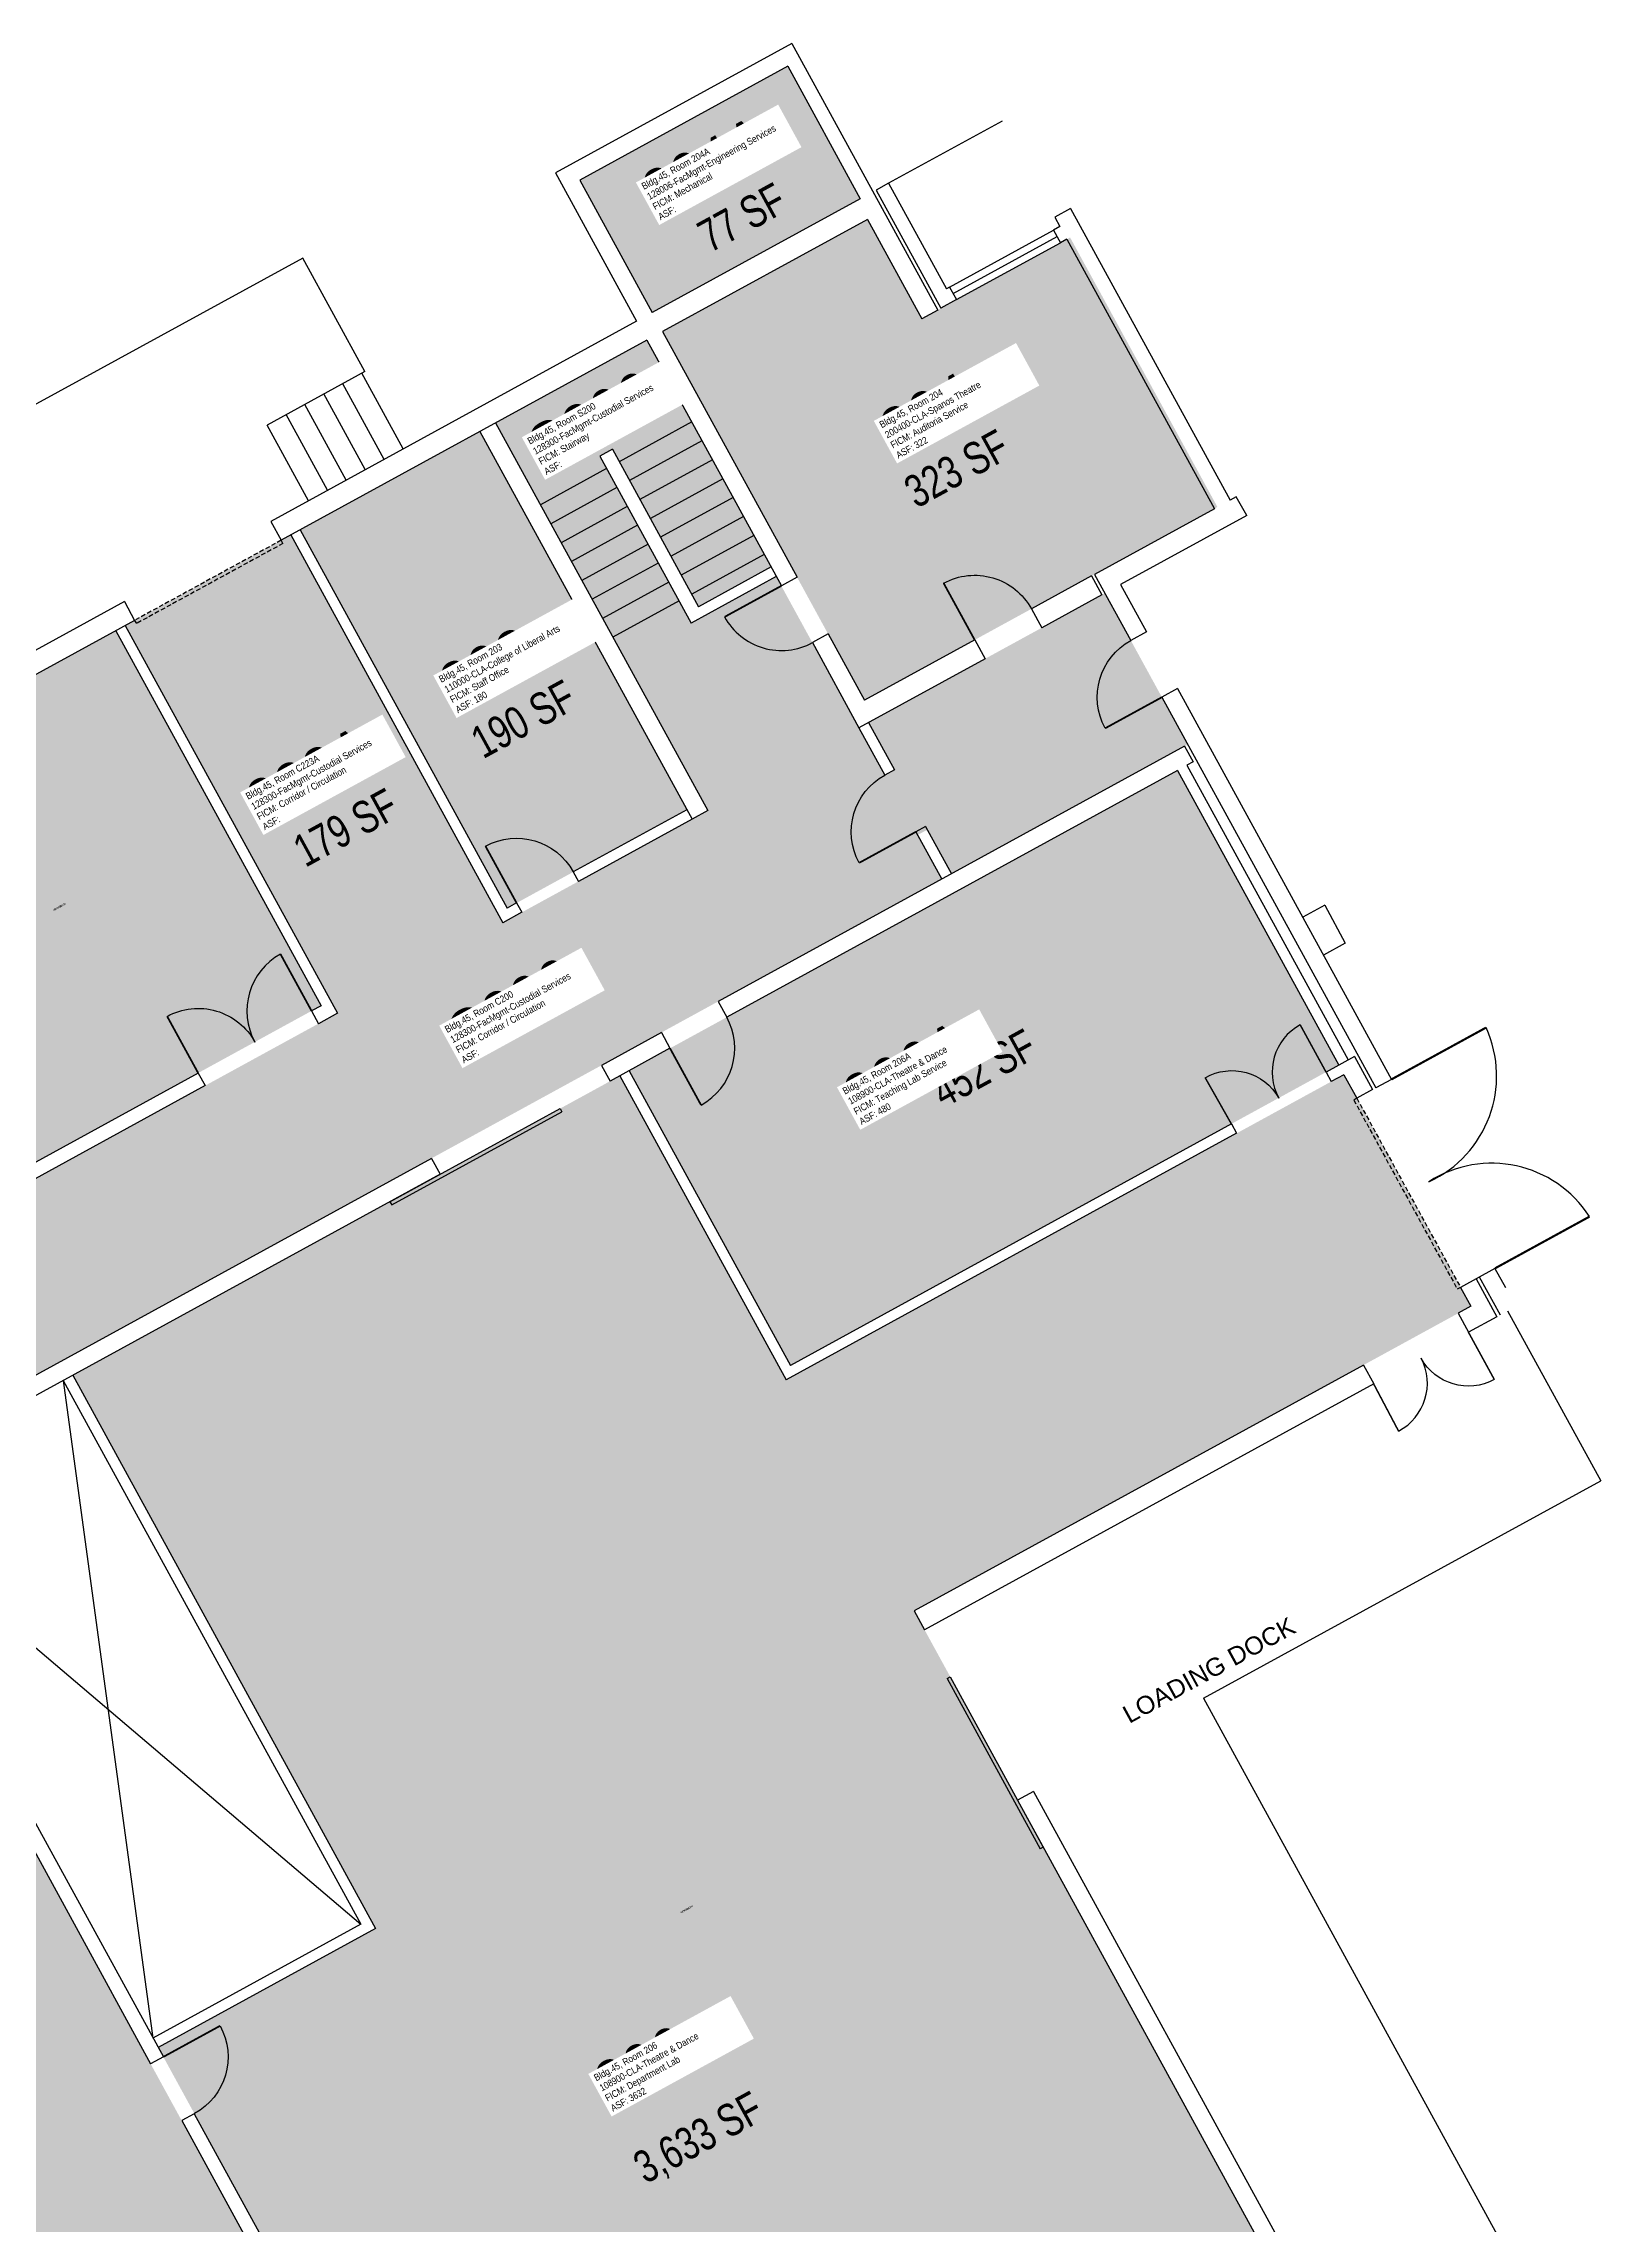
# Model space of a CAD drawing. Header units: inches. Extents: x 69222470 to 69224754, y 27667352 to 27670394.
# Drawn here: x 69223454 to 69224318, y 27669180 to 27670394 of the extents above; entities that cross this region are included whole.
import ezdxf
from ezdxf.enums import TextEntityAlignment as Align

# ---------------------------------------------------------------- set-up
doc = ezdxf.new("R2010")
doc.units = ezdxf.units.IN
doc.header["$LTSCALE"] = 10
doc.header["$MEASUREMENT"] = 0
doc.linetypes.add('DASHED2', pattern=[0.375, 0.25, -0.125])
for name, color, linetype in [('A-DOOR', 2, 'CONTINUOUS'), ('A-FLOR', 3, 'CONTINUOUS'), ('A-GLAZ', 1, 'CONTINUOUS'), ('A-IDEN-RNUM', 7, 'CONTINUOUS'), ('A-IDEN-SNUM', 4, 'CONTINUOUS'), ('A-IDEN-TEXT', 4, 'CONTINUOUS'), ('A-IDEN-VNUM', 4, 'CONTINUOUS'), ('A-SITE', 3, 'CONTINUOUS'), ('A-WALL', 5, 'CONTINUOUS'), ('AREA-TEXT', 3, 'CONTINUOUS'), ('Rooms-Category-Color', 7, 'CONTINUOUS'), ('Rooms-College-Color', 7, 'CONTINUOUS'), ('Rooms-Department-Color', 7, 'CONTINUOUS'), ('Rooms-Division-Color', 7, 'CONTINUOUS'), ('Rooms-Information', 7, 'CONTINUOUS')]:
    doc.layers.add(name, color=color, linetype=linetype)
doc.styles.add('CP_AREA', font='arial.ttf', dxfattribs={"height": 15})
doc.styles.add('CP_ROOMSNUMBER', font='arial.ttf', dxfattribs={"height": 1})
doc.styles.add('CP_ROOMVNUMBER', font='arial.ttf', dxfattribs={"width": 0.85, "height": 0.075})

# ---------------------------------------------------------------- blocks, each defined once
blk = doc.blocks.new('DOOR')
at = {"layer": 'A-DOOR', "const_width": 0.0833}
blk.add_lwpolyline([(0, 0), (0, 3)], dxfattribs=at)
at = {"layer": 'A-DOOR'}
blk.add_arc((0, 0), 3, 90, 180, dxfattribs=at)

msp = doc.modelspace()

# ---------------------------------------------------------------- hatches: boundary and pattern name
at = {"layer": 'Rooms-Category-Color', "true_color": 0xadadad}
for points in [[(69223908.9, 27670307.4), (69223868.6, 27670381.1), (69223752.8, 27670317.7), (69223793.1, 27670244)], [(69223790.1, 27670228.7), (69223705.9, 27670182.6), (69223777.9, 27670051), (69223814.8, 27670071.2), (69223763.9, 27670164.1), (69223771, 27670168), (69223818.9, 27670080.3), (69223859.3, 27670102.4)], [(69223591.9, 27670120.2), (69223499.8, 27670069.8), (69223617.9, 27669854), (69223710, 27669904.4)], [(69223927.9, 27669989.5), (69223922.6, 27669986.6), (69223908.2, 27670012.9), (69223862.1, 27670097.1), (69223814.8, 27670071.2), (69223777.9, 27670051), (69223824, 27669966.8), (69223815.3, 27669962), (69223710, 27669904.4), (69223617.9, 27669854), (69223291.6, 27669675.4), (69223186.2, 27669617.7), (69222773, 27669391.5), (69222797.1, 27669347.6), (69222819.1, 27669307.3), (69223232.3, 27669533.5), (69223237.1, 27669524.7), (69223355.2, 27669308.9), (69223239.3, 27669245.6), (69223262.4, 27669203.5), (69223378.2, 27669266.8), (69223526.6, 27668995.9), (69223497.6, 27668980), (69223583.5, 27668823), (69223612.5, 27668838.8), (69223677.8, 27668719.5), (69223562.1, 27668656.1), (69223589, 27668606.9), (69223326.4, 27668463.2), (69223350.4, 27668419.3), (69223317.4, 27668401.2), (69223339.4, 27668360.9), (69223708.7, 27668563.1), (69223735.6, 27668514), (69223777.7, 27668537.1), (69223843, 27668417.7), (69223822, 27668406.2), (69224099.5, 27667899.1), (69224120.6, 27667910.7), (69224181.1, 27667800.1), (69224286.5, 27667857.8), (69224025.7, 27668334.2), (69224106.4, 27668378.3), (69224058.9, 27668465.2), (69223978.2, 27668421), (69223337.7, 27669591.2), (69223954.3, 27669928.7), (69223940.9, 27669953.3), (69223946.2, 27669956.1), (69223959.6, 27669931.6), (69224091.2, 27670003.6), (69224045.1, 27670087.8), (69223913.5, 27670015.8)]]:
    msp.add_hatch(color=253, dxfattribs=at).paths.add_polyline_path(points)
at = {"layer": 'Rooms-Category-Color', "true_color": 0xffe090}
msp.add_hatch(color=41, dxfattribs=at).paths.add_polyline_path([(69224039.3, 27670098.3), (69224107.7, 27670135.8), (69224025.7, 27670285.8), (69224022.1, 27670283.8), (69223962.5, 27670251.2), (69223953.7, 27670246.4), (69223943.2, 27670240.6), (69223912.9, 27670295.9), (69223798.9, 27670233.5), (69223911.2, 27670028.2)])
at = {"layer": 'Rooms-Category-Color', "true_color": 0xfa9ba3}
msp.add_hatch(color=241, dxfattribs=at).paths.add_polyline_path([(69223697.1, 27670177.8), (69223597.1, 27670123.1), (69223712.4, 27669912.5), (69223812.4, 27669967.3)])
at = {"layer": 'Rooms-Category-Color', "true_color": 0xe3f498}
for points in [[(69223494.5, 27670066.9), (69223178.7, 27669894), (69223293, 27669685.3), (69223608.8, 27669858.2)], [(69224175.2, 27669825.1), (69224085.5, 27669989.1), (69223780.2, 27669822), (69223870, 27669658)], [(69224289.4, 27668881), (69224182.8, 27669075.7), (69223944.7, 27669510.8), (69223938.9, 27669521.3), (69224241.7, 27669687), (69224248.7, 27669690.9), (69224178.1, 27669819.8), (69224171.1, 27669816), (69223867.6, 27669649.9), (69223775, 27669819.1), (69223769.7, 27669816.2), (69223470.6, 27669652.5), (69223639.1, 27669344.6), (69223518.1, 27669278.4), (69223521, 27669273.1), (69223863.3, 27668647.7), (69224008.7, 27668727.3), (69224087.7, 27668770.5), (69224147.5, 27668803.2)]]:
    msp.add_hatch(color=61, dxfattribs=at).paths.add_polyline_path(points)
at = {"layer": 'Rooms-College-Color', "true_color": 0xadadad}
for points in [[(69223908.9, 27670307.4), (69223868.6, 27670381.1), (69223752.8, 27670317.7), (69223793.1, 27670244)], [(69223790.1, 27670228.7), (69223705.9, 27670182.6), (69223777.9, 27670051), (69223814.8, 27670071.2), (69223763.9, 27670164.1), (69223771, 27670168), (69223818.9, 27670080.3), (69223859.3, 27670102.4)], [(69223591.9, 27670120.2), (69223499.8, 27670069.8), (69223617.9, 27669854), (69223710, 27669904.4)], [(69223927.9, 27669989.5), (69223922.6, 27669986.6), (69223908.2, 27670012.9), (69223862.1, 27670097.1), (69223814.8, 27670071.2), (69223777.9, 27670051), (69223824, 27669966.8), (69223815.3, 27669962), (69223710, 27669904.4), (69223617.9, 27669854), (69223291.6, 27669675.4), (69223186.2, 27669617.7), (69222773, 27669391.5), (69222797.1, 27669347.6), (69222819.1, 27669307.3), (69223232.3, 27669533.5), (69223237.1, 27669524.7), (69223355.2, 27669308.9), (69223239.3, 27669245.6), (69223262.4, 27669203.5), (69223378.2, 27669266.8), (69223526.6, 27668995.9), (69223497.6, 27668980), (69223583.5, 27668823), (69223612.5, 27668838.8), (69223677.8, 27668719.5), (69223562.1, 27668656.1), (69223589, 27668606.9), (69223326.4, 27668463.2), (69223350.4, 27668419.3), (69223317.4, 27668401.2), (69223339.4, 27668360.9), (69223708.7, 27668563.1), (69223735.6, 27668514), (69223777.7, 27668537.1), (69223843, 27668417.7), (69223822, 27668406.2), (69224099.5, 27667899.1), (69224120.6, 27667910.7), (69224181.1, 27667800.1), (69224286.5, 27667857.8), (69224025.7, 27668334.2), (69224106.4, 27668378.3), (69224058.9, 27668465.2), (69223978.2, 27668421), (69223337.7, 27669591.2), (69223954.3, 27669928.7), (69223940.9, 27669953.3), (69223946.2, 27669956.1), (69223959.6, 27669931.6), (69224091.2, 27670003.6), (69224045.1, 27670087.8), (69223913.5, 27670015.8)]]:
    msp.add_hatch(color=253, dxfattribs=at).paths.add_polyline_path(points)
at = {"layer": 'Rooms-College-Color', "true_color": 0xb2d6e9}
for points in [[(69224039.3, 27670098.3), (69224107.7, 27670135.8), (69224025.7, 27670285.8), (69224022.1, 27670283.8), (69223962.5, 27670251.2), (69223953.7, 27670246.4), (69223943.2, 27670240.6), (69223912.9, 27670295.9), (69223798.9, 27670233.5), (69223911.2, 27670028.2)], [(69223697.1, 27670177.8), (69223597.1, 27670123.1), (69223712.4, 27669912.5), (69223812.4, 27669967.3)], [(69223494.5, 27670066.9), (69223178.7, 27669894), (69223293, 27669685.3), (69223608.8, 27669858.2)], [(69224175.2, 27669825.1), (69224085.5, 27669989.1), (69223780.2, 27669822), (69223870, 27669658)], [(69224289.4, 27668881), (69224182.8, 27669075.7), (69223944.7, 27669510.8), (69223938.9, 27669521.3), (69224241.7, 27669687), (69224248.7, 27669690.9), (69224178.1, 27669819.8), (69224171.1, 27669816), (69223867.6, 27669649.9), (69223775, 27669819.1), (69223769.7, 27669816.2), (69223470.6, 27669652.5), (69223639.1, 27669344.6), (69223518.1, 27669278.4), (69223521, 27669273.1), (69223863.3, 27668647.7), (69224008.7, 27668727.3), (69224087.7, 27668770.5), (69224147.5, 27668803.2)]]:
    msp.add_hatch(color=254, dxfattribs=at).paths.add_polyline_path(points)
at = {"layer": 'Rooms-Department-Color', "true_color": 0xacacac}
for points in [[(69223908.9, 27670307.4), (69223868.6, 27670381.1), (69223752.8, 27670317.7), (69223793.1, 27670244)], [(69223790.1, 27670228.7), (69223705.9, 27670182.6), (69223777.9, 27670051), (69223814.8, 27670071.2), (69223763.9, 27670164.1), (69223771, 27670168), (69223818.9, 27670080.3), (69223859.3, 27670102.4)], [(69223591.9, 27670120.2), (69223499.8, 27670069.8), (69223617.9, 27669854), (69223710, 27669904.4)], [(69223927.9, 27669989.5), (69223922.6, 27669986.6), (69223908.2, 27670012.9), (69223862.1, 27670097.1), (69223814.8, 27670071.2), (69223777.9, 27670051), (69223824, 27669966.8), (69223815.3, 27669962), (69223710, 27669904.4), (69223617.9, 27669854), (69223291.6, 27669675.4), (69223186.2, 27669617.7), (69222773, 27669391.5), (69222797.1, 27669347.6), (69222819.1, 27669307.3), (69223232.3, 27669533.5), (69223237.1, 27669524.7), (69223355.2, 27669308.9), (69223239.3, 27669245.6), (69223262.4, 27669203.5), (69223378.2, 27669266.8), (69223526.6, 27668995.9), (69223497.6, 27668980), (69223583.5, 27668823), (69223612.5, 27668838.8), (69223677.8, 27668719.5), (69223562.1, 27668656.1), (69223589, 27668606.9), (69223326.4, 27668463.2), (69223350.4, 27668419.3), (69223317.4, 27668401.2), (69223339.4, 27668360.9), (69223708.7, 27668563.1), (69223735.6, 27668514), (69223777.7, 27668537.1), (69223843, 27668417.7), (69223822, 27668406.2), (69224099.5, 27667899.1), (69224120.6, 27667910.7), (69224181.1, 27667800.1), (69224286.5, 27667857.8), (69224025.7, 27668334.2), (69224106.4, 27668378.3), (69224058.9, 27668465.2), (69223978.2, 27668421), (69223337.7, 27669591.2), (69223954.3, 27669928.7), (69223940.9, 27669953.3), (69223946.2, 27669956.1), (69223959.6, 27669931.6), (69224091.2, 27670003.6), (69224045.1, 27670087.8), (69223913.5, 27670015.8)]]:
    msp.add_hatch(color=253, dxfattribs=at).paths.add_polyline_path(points)
at = {"layer": 'Rooms-Department-Color', "true_color": 0xb2d6e9}
for points in [[(69224039.3, 27670098.3), (69224107.7, 27670135.8), (69224025.7, 27670285.8), (69224022.1, 27670283.8), (69223962.5, 27670251.2), (69223953.7, 27670246.4), (69223943.2, 27670240.6), (69223912.9, 27670295.9), (69223798.9, 27670233.5), (69223911.2, 27670028.2)], [(69223697.1, 27670177.8), (69223597.1, 27670123.1), (69223712.4, 27669912.5), (69223812.4, 27669967.3)], [(69223494.5, 27670066.9), (69223178.7, 27669894), (69223293, 27669685.3), (69223608.8, 27669858.2)], [(69224175.2, 27669825.1), (69224085.5, 27669989.1), (69223780.2, 27669822), (69223870, 27669658)], [(69224289.4, 27668881), (69224182.8, 27669075.7), (69223944.7, 27669510.8), (69223938.9, 27669521.3), (69224241.7, 27669687), (69224248.7, 27669690.9), (69224178.1, 27669819.8), (69224171.1, 27669816), (69223867.6, 27669649.9), (69223775, 27669819.1), (69223769.7, 27669816.2), (69223470.6, 27669652.5), (69223639.1, 27669344.6), (69223518.1, 27669278.4), (69223521, 27669273.1), (69223863.3, 27668647.7), (69224008.7, 27668727.3), (69224087.7, 27668770.5), (69224147.5, 27668803.2)]]:
    msp.add_hatch(color=254, dxfattribs=at).paths.add_polyline_path(points)
at = {"layer": 'Rooms-Division-Color', "true_color": 0xadadad}
for points in [[(69223908.9, 27670307.4), (69223868.6, 27670381.1), (69223752.8, 27670317.7), (69223793.1, 27670244)], [(69223790.1, 27670228.7), (69223705.9, 27670182.6), (69223777.9, 27670051), (69223814.8, 27670071.2), (69223763.9, 27670164.1), (69223771, 27670168), (69223818.9, 27670080.3), (69223859.3, 27670102.4)], [(69223591.9, 27670120.2), (69223499.8, 27670069.8), (69223617.9, 27669854), (69223710, 27669904.4)], [(69223927.9, 27669989.5), (69223922.6, 27669986.6), (69223908.2, 27670012.9), (69223862.1, 27670097.1), (69223814.8, 27670071.2), (69223777.9, 27670051), (69223824, 27669966.8), (69223815.3, 27669962), (69223710, 27669904.4), (69223617.9, 27669854), (69223291.6, 27669675.4), (69223186.2, 27669617.7), (69222773, 27669391.5), (69222797.1, 27669347.6), (69222819.1, 27669307.3), (69223232.3, 27669533.5), (69223237.1, 27669524.7), (69223355.2, 27669308.9), (69223239.3, 27669245.6), (69223262.4, 27669203.5), (69223378.2, 27669266.8), (69223526.6, 27668995.9), (69223497.6, 27668980), (69223583.5, 27668823), (69223612.5, 27668838.8), (69223677.8, 27668719.5), (69223562.1, 27668656.1), (69223589, 27668606.9), (69223326.4, 27668463.2), (69223350.4, 27668419.3), (69223317.4, 27668401.2), (69223339.4, 27668360.9), (69223708.7, 27668563.1), (69223735.6, 27668514), (69223777.7, 27668537.1), (69223843, 27668417.7), (69223822, 27668406.2), (69224099.5, 27667899.1), (69224120.6, 27667910.7), (69224181.1, 27667800.1), (69224286.5, 27667857.8), (69224025.7, 27668334.2), (69224106.4, 27668378.3), (69224058.9, 27668465.2), (69223978.2, 27668421), (69223337.7, 27669591.2), (69223954.3, 27669928.7), (69223940.9, 27669953.3), (69223946.2, 27669956.1), (69223959.6, 27669931.6), (69224091.2, 27670003.6), (69224045.1, 27670087.8), (69223913.5, 27670015.8)]]:
    msp.add_hatch(color=253, dxfattribs=at).paths.add_polyline_path(points)
at = {"layer": 'Rooms-Division-Color', "true_color": 0xb2d6e9}
for points in [[(69224039.3, 27670098.3), (69224107.7, 27670135.8), (69224025.7, 27670285.8), (69224022.1, 27670283.8), (69223962.5, 27670251.2), (69223953.7, 27670246.4), (69223943.2, 27670240.6), (69223912.9, 27670295.9), (69223798.9, 27670233.5), (69223911.2, 27670028.2)], [(69223697.1, 27670177.8), (69223597.1, 27670123.1), (69223712.4, 27669912.5), (69223812.4, 27669967.3)], [(69223494.5, 27670066.9), (69223178.7, 27669894), (69223293, 27669685.3), (69223608.8, 27669858.2)], [(69224175.2, 27669825.1), (69224085.5, 27669989.1), (69223780.2, 27669822), (69223870, 27669658)], [(69224289.4, 27668881), (69224182.8, 27669075.7), (69223944.7, 27669510.8), (69223938.9, 27669521.3), (69224241.7, 27669687), (69224248.7, 27669690.9), (69224178.1, 27669819.8), (69224171.1, 27669816), (69223867.6, 27669649.9), (69223775, 27669819.1), (69223769.7, 27669816.2), (69223470.6, 27669652.5), (69223639.1, 27669344.6), (69223518.1, 27669278.4), (69223521, 27669273.1), (69223863.3, 27668647.7), (69224008.7, 27668727.3), (69224087.7, 27668770.5), (69224147.5, 27668803.2)]]:
    msp.add_hatch(color=254, dxfattribs=at).paths.add_polyline_path(points)

# ---------------------------------------------------------------- linework, layer by layer
at = {"layer": 'A-DOOR', "linetype": 'DASHED2'}
for p, q in [((69223586.6, 27670117.3), (69223505, 27670072.7)), ((69223587.6, 27670115.5), (69223506, 27670070.9)), ((69224183.6, 27669805.7), (69224241.2, 27669700.5)), ((69224185.3, 27669806.7), (69224243, 27669701.4))]:
    msp.add_line(p, q, dxfattribs=at)
at = {"layer": 'A-DOOR'}
for p, q in [((69223587.6, 27670115.5), (69223586.6, 27670117.3)), ((69223505, 27670072.7), (69223506, 27670070.9)), ((69224185.3, 27669806.7), (69224183.6, 27669805.7)), ((69223647.1, 27669749.1), (69223741.8, 27669801)), ((69223648.1, 27669747.4), (69223742.8, 27669799.2)), ((69223741.8, 27669801), (69223742.8, 27669799.2)), ((69223647.1, 27669749.1), (69223648.1, 27669747.4)), ((69224243, 27669701.4), (69224241.2, 27669700.5)), ((69223957.2, 27669483.7), (69223959, 27669484.6)), ((69223957.2, 27669483.7), (69224009.1, 27669388.9)), ((69223959, 27669484.6), (69224010.8, 27669389.9)), ((69224010.8, 27669389.9), (69224009.1, 27669388.9))]:
    msp.add_line(p, q, dxfattribs=at)
at = {"layer": 'A-DOOR', "const_width": 1.2}
for points in [[(69224204.6, 27669817.2), (69224257.2, 27669846)], [(69224262.2, 27669712), (69224314.8, 27669740.8)]]:
    msp.add_lwpolyline(points, dxfattribs=at)
at = {"layer": 'A-DOOR'}
for centre, start, end in [((69224198.4, 27669819), 294.643, 24.643), ((69224260.4, 27669705.8), 32.7482, 122.7482)]:
    msp.add_arc(centre, 64.7, start, end, dxfattribs=at)
at = {"layer": 'A-FLOR'}
for p, q in [((69223815.1, 27670183.1), (69223774.8, 27670161)), ((69223820.8, 27670172.6), (69223780.5, 27670150.5)), ((69223767.7, 27670157.2), (69223730.9, 27670137)), ((69223826.6, 27670162), (69223786.3, 27670140)), ((69223773.5, 27670146.6), (69223736.6, 27670126.5)), ((69223832.4, 27670151.5), (69223792.1, 27670129.4)), ((69223779.2, 27670136.1), (69223742.4, 27670115.9)), ((69223838.1, 27670141), (69223797.8, 27670118.9)), ((69223785, 27670125.6), (69223748.2, 27670105.4)), ((69223843.9, 27670130.5), (69223803.6, 27670108.4)), ((69223849.7, 27670119.9), (69223809.3, 27670097.9)), ((69223790.8, 27670115.1), (69223753.9, 27670094.9)), ((69223855.4, 27670109.4), (69223815.1, 27670087.3)), ((69223796.5, 27670104.5), (69223759.7, 27670084.4)), ((69223802.3, 27670094), (69223765.4, 27670073.8)), ((69223808.1, 27670083.5), (69223771.2, 27670063.3)), ((69223465.3, 27669649.6), (69223515.2, 27669283.6)), ((69223349.5, 27669586.2), (69223631, 27669347))]:
    msp.add_line(p, q, dxfattribs=at)
at = {"layer": 'A-GLAZ'}
for p, q in [((69223958.6, 27670258.2), (69224016.5, 27670289.9)), ((69223960.6, 27670254.7), (69224018.5, 27670286.4)), ((69223962.5, 27670251.2), (69224020.4, 27670282.9))]:
    msp.add_line(p, q, dxfattribs=at)
at = {"layer": 'A-SITE'}
for p, q in [((69223987.9, 27670350.6), (69223924.7, 27670316.1)), ((69223598.6, 27670274.3), (69223202, 27670057.3)), ((69223633.1, 27670211.2), (69223598.6, 27670274.3)), ((69223633.1, 27670211.2), (69223578.7, 27670181.4)), ((69223643.9, 27670162.3), (69223620.9, 27670204.4)), ((69223654.4, 27670168.1), (69223631.4, 27670210.2)), ((69223622.8, 27670150.8), (69223599.8, 27670192.9)), ((69223633.4, 27670156.6), (69223610.3, 27670198.7)), ((69223601.8, 27670139.3), (69223578.7, 27670181.4)), ((69223612.3, 27670145.1), (69223589.3, 27670187.2)), ((69224269.2, 27669688.4), (69224321.1, 27669593.7))]:
    msp.add_line(p, q, dxfattribs=at)
for points in [[(69224100, 27669472.7), (69224321.1, 27669593.7)], [(69224100, 27669472.7), (69224562.4, 27668627.9), (69224530.9, 27668610.6), (69224753.9, 27668203.2)]]:
    msp.add_lwpolyline(points, dxfattribs=at)
at = {"layer": 'A-WALL'}
for p, q in [((69223870.8, 27670393.7), (69223739.2, 27670321.7)), ((69223870.8, 27670393.7), (69223952, 27670245.4)), ((69223868.6, 27670381.1), (69223752.8, 27670317.7)), ((69223868.6, 27670381.1), (69223908.9, 27670307.4)), ((69223739.2, 27670321.7), (69223784.4, 27670239.2)), ((69223752.8, 27670317.7), (69223793.1, 27670244)), ((69223924.7, 27670316.1), (69223917.7, 27670312.2)), ((69223924.7, 27670316.1), (69223956.9, 27670257.3)), ((69223908.9, 27670307.4), (69223793.1, 27670244)), ((69223917.7, 27670312.2), (69223953.7, 27670246.4)), ((69224025.9, 27670301.9), (69224017.2, 27670297.1)), ((69224025.9, 27670301.9), (69224114.8, 27670139.6)), ((69223912.9, 27670295.9), (69223798.9, 27670233.5)), ((69223912.9, 27670295.9), (69223943.2, 27670240.6)), ((69224020, 27670291.9), (69224016.5, 27670289.9)), ((69224016.5, 27670289.9), (69224020.4, 27670282.9)), ((69224017.2, 27670297.1), (69224020, 27670291.9)), ((69224023.9, 27670284.8), (69224020.4, 27670282.9)), ((69224023.9, 27670284.8), (69224106, 27670134.8)), ((69223958.6, 27670258.2), (69223956.9, 27670257.3)), ((69223958.6, 27670258.2), (69223962.5, 27670251.2)), ((69223952, 27670245.4), (69223943.2, 27670240.6)), ((69223962.5, 27670251.2), (69223953.7, 27670246.4)), ((69223784.4, 27670239.2), (69223580.9, 27670127.8)), ((69223790.1, 27670228.7), (69223586.6, 27670117.3)), ((69223790.1, 27670228.7), (69223865, 27670091.9)), ((69223798.9, 27670233.5), (69223873.8, 27670096.7)), ((69223705.9, 27670182.6), (69223824, 27669966.8)), ((69223697.1, 27670177.8), (69223815.3, 27669962)), ((69223771, 27670168), (69223763.9, 27670164.1)), ((69223771, 27670168), (69223818.9, 27670080.3)), ((69223763.9, 27670164.1), (69223814.8, 27670071.2)), ((69224106, 27670134.8), (69224039.3, 27670098.3)), ((69224118.2, 27670141.5), (69224114.8, 27670139.6)), ((69224124, 27670131), (69224118.2, 27670141.5)), ((69223580.9, 27670127.8), (69223586.6, 27670117.3)), ((69223591.9, 27670120.2), (69223710, 27669904.4)), ((69223597.1, 27670123.1), (69223712.4, 27669912.5)), ((69224124, 27670131), (69224053.8, 27670092.6)), ((69223862.1, 27670097.1), (69223814.8, 27670071.2)), ((69223859.3, 27670102.4), (69223818.9, 27670080.3)), ((69223873.8, 27670096.7), (69223865, 27670091.9)), ((69224037.6, 27670097.4), (69224004.2, 27670079.1)), ((69224037.6, 27670097.4), (69224043.3, 27670086.9)), ((69224039.3, 27670098.3), (69224059.5, 27670061.5)), ((69223499.3, 27670083.2), (69223157.9, 27669896.3)), ((69223499.3, 27670083.2), (69223505, 27670072.7)), ((69224043.3, 27670086.9), (69224010, 27670068.6)), ((69224053.8, 27670092.6), (69224068.3, 27670066.3)), ((69223505, 27670072.7), (69223163.7, 27669885.8)), ((69224004.2, 27670079.1), (69224010, 27670068.6)), ((69223494.5, 27670066.9), (69223608.8, 27669858.2)), ((69223499.8, 27670069.8), (69223617.9, 27669854)), ((69223891.1, 27670065.1), (69223882.3, 27670060.3)), ((69223882.3, 27670060.3), (69223908.2, 27670012.9)), ((69223891.1, 27670065.1), (69223911.2, 27670028.2)), ((69223972.6, 27670061.8), (69223911.2, 27670028.2)), ((69223972.6, 27670061.8), (69223978.4, 27670051.3)), ((69224068.3, 27670066.3), (69224059.5, 27670061.5)), ((69223978.4, 27670051.3), (69223908.2, 27670012.9)), ((69224085.5, 27670034.7), (69224076.8, 27670029.9)), ((69224085.5, 27670034.7), (69224204.6, 27669817.2)), ((69224076.8, 27670029.9), (69224195.8, 27669812.4)), ((69223908.2, 27670012.9), (69223922.6, 27669986.6)), ((69223913.5, 27670015.8), (69223927.9, 27669989.5)), ((69224089.4, 27670002.6), (69223829.8, 27669860.5)), ((69224089.4, 27670002.6), (69224094.2, 27669993.9)), ((69224085.5, 27669989.1), (69223834.6, 27669851.8)), ((69223927.9, 27669989.5), (69223922.6, 27669986.6)), ((69224085.5, 27669989.1), (69224175.2, 27669825.1)), ((69224094.2, 27669993.9), (69224090.7, 27669992)), ((69224090.7, 27669992), (69224180.5, 27669828)), ((69223812.4, 27669967.3), (69223749.2, 27669932.7)), ((69223815.3, 27669962), (69223752.1, 27669927.4)), ((69223824, 27669966.8), (69223815.3, 27669962)), ((69223945.2, 27669957.9), (69223939.9, 27669955)), ((69223939.9, 27669955), (69223954.3, 27669928.7)), ((69223945.2, 27669957.9), (69223959.6, 27669931.6)), ((69223749.2, 27669932.7), (69223752.1, 27669927.4)), ((69223717.6, 27669915.4), (69223712.4, 27669912.5)), ((69223717.6, 27669915.4), (69223720.5, 27669910.2)), ((69224167.4, 27669914.2), (69224155.2, 27669907.5)), ((69224167.4, 27669914.2), (69224178.9, 27669893.1)), ((69223720.5, 27669910.2), (69223710, 27669904.4)), ((69224178.9, 27669893.1), (69224166.7, 27669886.4)), ((69223608.8, 27669858.2), (69223603.5, 27669855.3)), ((69223603.5, 27669855.3), (69223607.4, 27669848.2)), ((69223617.9, 27669854), (69223607.4, 27669848.2)), ((69223829.8, 27669860.5), (69223834.6, 27669851.8)), ((69223798.2, 27669843.3), (69223764.9, 27669825)), ((69223798.2, 27669843.3), (69223803, 27669834.5)), ((69223803, 27669834.5), (69223769.7, 27669816.2)), ((69224184, 27669829.9), (69224168.2, 27669821.2)), ((69224184, 27669829.9), (69224194.1, 27669811.5)), ((69223540.4, 27669820.7), (69223293, 27669685.3)), ((69223540.4, 27669820.7), (69223544.2, 27669813.7)), ((69223764.9, 27669825), (69223769.7, 27669816.2)), ((69223775, 27669819.1), (69223867.6, 27669649.9)), ((69223780.2, 27669822), (69223870, 27669658)), ((69224168.2, 27669821.2), (69224171.1, 27669816)), ((69224178.1, 27669819.8), (69224171.1, 27669816)), ((69224178.1, 27669819.8), (69224185.3, 27669806.7)), ((69224204.6, 27669817.2), (69224195.8, 27669812.4)), ((69223544.2, 27669813.7), (69223291.6, 27669675.4)), ((69224194.1, 27669811.5), (69224185.3, 27669806.7)), ((69224115.6, 27669792.4), (69223870, 27669658)), ((69224115.6, 27669792.4), (69224118.4, 27669787.2)), ((69224118.4, 27669787.2), (69223867.6, 27669649.9)), ((69223670.2, 27669773.2), (69223337.7, 27669591.2)), ((69223670.2, 27669773.2), (69223675, 27669764.4)), ((69223675, 27669764.4), (69223349.5, 27669586.2)), ((69224262.2, 27669712), (69224243, 27669701.4)), ((69224253.4, 27669707.2), (69224265, 27669686.1)), ((69224262.2, 27669712), (69224268, 27669701.4)), ((69224243, 27669701.4), (69224248.7, 27669690.9)), ((69224243, 27669701.4), (69224248.7, 27669690.9)), ((69224251.7, 27669706.2), (69224263.2, 27669685.1)), ((69224248.7, 27669690.9), (69224241.7, 27669687)), ((69224241.7, 27669687), (69224247.4, 27669676.5)), ((69224263.2, 27669685.1), (69224247.4, 27669676.5)), ((69224189, 27669658.2), (69223938.9, 27669521.3)), ((69224189, 27669658.2), (69224194.8, 27669647.7)), ((69223465.3, 27669649.6), (69223631, 27669347)), ((69223470.6, 27669652.5), (69223639.1, 27669344.6)), ((69224194.8, 27669647.7), (69223944.7, 27669510.8)), ((69223337.7, 27669591.2), (69223513.9, 27669269.2)), ((69223349.5, 27669586.2), (69223521, 27669273.1)), ((69223938.9, 27669521.3), (69223944.7, 27669510.8)), ((69224005.3, 27669420.8), (69223996.5, 27669416)), ((69223996.5, 27669416), (69224417.2, 27668647.6)), ((69224005.3, 27669420.8), (69224425.9, 27668652.4)), ((69223631, 27669347), (69223515.2, 27669283.6)), ((69223639.1, 27669344.6), (69223518.1, 27669278.4)), ((69223521, 27669273.1), (69223513.9, 27669269.2)), ((69223538.2, 27669241.5), (69223531.2, 27669237.7)), ((69223531.2, 27669237.7), (69223978.2, 27668421)), ((69223538.2, 27669241.5), (69223985.3, 27668424.9))]:
    msp.add_line(p, q, dxfattribs=at)

# ---------------------------------------------------------------- block references
at = {"layer": 'A-DOOR'}
for p, xscale, yscale, zscale, rotation in [((69223972.6, 27670061.8), -12, 12, 12, 28.69561199008506), ((69223865, 27670091.9), 12, 12, 12, 118.6956119967552), ((69224076.8, 27670029.9), -12, 12, 12, 118.6956121034769), ((69223939.9, 27669955), -12, 12, 12, 118.6956121034769), ((69223717.6, 27669915.4), -12, 12, 12, 28.69561197007475), ((69223603.5, 27669855.3), 12, 12, 12, 28.69561205011604), ((69223540.4, 27669820.7), -12, 12, 12, 28.69561222353881), ((69223803, 27669834.5), 12, 12, 12, 208.695612050116), ((69224168.2, 27669821.2), 10.01503660529852, 10.01503660529852, 10.01503660529852, 28.69561205011604), ((69224115.7, 27669792), -10.01503660651886, 10.01503660971539, 10.01503660815388, 29.55713208785388), ((69224247.4, 27669676.5), -10.01503660529852, 10.01503660971539, 10.01503660815388, 208.695612050116), ((69224194.5, 27669648), 10.01503660649786, 10.01503660649786, 10.01503660649786, 207.8340920203694), ((69223521, 27669273.1), -12, 12, 12, 298.6956119967552)]:
    msp.add_blockref('DOOR', p, dxfattribs=dict(at, xscale=xscale, yscale=yscale, zscale=zscale, rotation=rotation))

# ---------------------------------------------------------------- texts
at = {"layer": 'A-IDEN-RNUM', "style": 'CP_ROOMSNUMBER'}
for s, p in [('0204-A0', (69223814.7, 27670311.1)), ('S200-00', (69223776.1, 27670195.1)), ('0204-00', (69223932.2, 27670167.6)), ('0203-00', (69223707.7, 27670033.5)), ('C223-A0', (69223608.8, 27669986.7)), ('0202-00', (69223460, 27669910.9)), ('C200-00', (69223706.1, 27669854)), ('0206-A0', (69223920.7, 27669797.6)), ('0206-00', (69223809.2, 27669353))]:
    msp.add_text(s, height=1, rotation=28.6956, dxfattribs=at).set_placement(p)
at = {"layer": 'A-IDEN-SNUM', "style": 'CP_ROOMSNUMBER'}
for s, p in [('04500204A0', (69223814.7, 27670311.1)), ('0450S20000', (69223776.1, 27670195.1)), ('0450020400', (69223932.2, 27670167.6)), ('0450020300', (69223707.7, 27670033.5)), ('0450C223A0', (69223608.8, 27669986.7)), ('0450020200', (69223460, 27669910.9)), ('0450C20000', (69223706.1, 27669854)), ('04500206A0', (69223920.7, 27669797.6)), ('0450020600', (69223809.2, 27669353))]:
    msp.add_text(s, height=1, rotation=28.6956, dxfattribs=at).set_placement(p)
at = {"layer": 'A-IDEN-TEXT', "style": 'CP_ROOMSNUMBER'}
msp.add_text('LOADING DOCK', height=9.96, rotation=28.6956, dxfattribs=at).set_placement((69224058.6, 27669458.4))
at = {"layer": 'A-IDEN-VNUM', "style": 'CP_ROOMVNUMBER', "width": 0.85}
for s, p in [('204A', (69223797.8, 27670295.3)), ('S200', (69223734.3, 27670153.5)), ('204', (69223930.2, 27670162.6)), ('203', (69223685, 27670020.9)), ('223A', (69223577.5, 27669955.8)), ('C200', (69223688.3, 27669826)), ('206A', (69223909.7, 27669791.7)), ('206', (69223771.3, 27669242.5))]:
    msp.add_text(s, height=27, rotation=28.6956, dxfattribs=at).set_placement(p)
at = {"layer": 'AREA-TEXT', "style": 'CP_AREA', "width": 0.75}
for s, p in [('77 SF', (69223843, 27670297)), ('92 SF', (69223760.1, 27670182.4)), ('323 SF', (69223962.5, 27670157.2)), ('190 SF', (69223721.3, 27670017.8)), ('179 SF', (69223622.4, 27669957.4)), ('452 SF', (69223977.7, 27669823.5)), ('3,633 SF', (69223818.6, 27669228.4))]:
    msp.add_text(s, height=18, rotation=28.6956, dxfattribs=at).set_placement(p, align=Align.MIDDLE_CENTER)

# ---------------------------------------------------------------- next in the draw order: texts
at = {"layer": 'Rooms-Information', "char_height": 3.857, "width": 86.4, "attachment_point": 7, "rotation": 28.6956, "style": 'CP_ROOMVNUMBER', "bg_fill": 3, "box_fill_scale": 1.5, "bg_fill_color": 256, "bg_fill_true_color": 13158600, "bg_fill_transparency": 0}
for s, insert in [('Bldg.45, Room 204A^M^J128006-FacMgmt-Engineering Services^M^JFICM: Mechanical^M^JASF: ', (69223797.8, 27670295.3)), ('Bldg.45, Room S200^M^J128300-FacMgmt-Custodial Services^M^JFICM: Stairway^M^JASF: ', (69223734.3, 27670153.5)), ('Bldg.45, Room 204^M^J200400-CLA-Spanos Theatre^M^JFICM: Auditoria Service^M^JASF: 322', (69223930.2, 27670162.6)), ('Bldg.45, Room 203^M^J110000-CLA-College of Liberal Arts^M^JFICM: Staff Office^M^JASF: 180', (69223685, 27670020.9)), ('Bldg.45, Room C223A^M^J128300-FacMgmt-Custodial Services^M^JFICM: Corridor / Circulation^M^JASF: ', (69223577.5, 27669955.8)), ('Bldg.45, Room C200^M^J128300-FacMgmt-Custodial Services^M^JFICM: Corridor / Circulation^M^JASF: ', (69223688.3, 27669826)), ('Bldg.45, Room 206A^M^J108900-CLA-Theatre & Dance^M^JFICM: Teaching Lab Service^M^JASF: 480', (69223909.7, 27669791.7)), ('Bldg.45, Room 206^M^J108900-CLA-Theatre & Dance^M^JFICM: Department Lab^M^JASF: 3632', (69223771.3, 27669242.5))]:
    msp.add_mtext(s, dxfattribs=dict(at, insert=insert))

doc.saveas('drawing.dxf')
